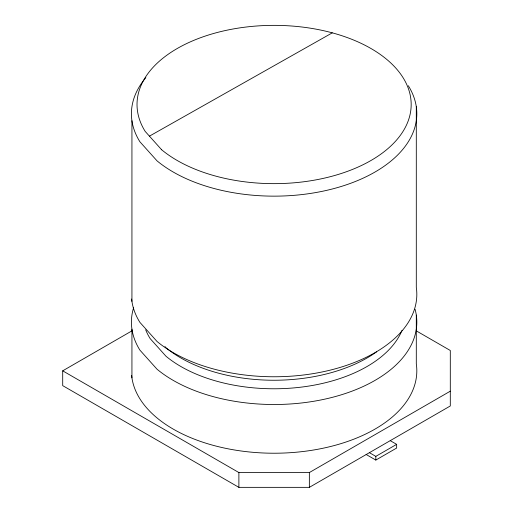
<?xml version="1.0" encoding="UTF-8"?>
<svg xmlns="http://www.w3.org/2000/svg" width="513" height="513" viewBox="0 0 513 513"><rect width="100%" height="100%" fill="white"/><g stroke="black" fill="none" stroke-linecap="round" stroke-linejoin="round"><path stroke-width="0.77" d="M416.312 330.872L450.299 350.494L450.299 405.975L309.352 487.35L238.885 487.35L62.701 385.635L62.701 370.835L132.014 330.814M62.701 370.835L238.885 472.556L309.352 472.556L450.299 391.182M369.418 452.671L375.824 456.371L396.645 444.348L396.645 448.048L375.824 460.071L366.109 454.46M149.43 136.144L332.289 32.845M390.239 440.654L396.645 444.348M164.942 346.544L165.988 347.711A131.623 75.995 0 0 0 376.651 351.79M416.3 106.755L416.3 287.37A142.704 82.388 0 0 1 322.645 371.854A142.704 82.388 0 0 1 157.055 341.498L139.921 322.395A142.704 82.388 0 0 1 131.642 299.015M416.3 315.11L416.3 363.826A142.704 82.388 0 0 1 284.208 453.017A142.704 82.388 0 0 1 131.642 375.471M375.824 456.371L375.824 460.071M309.352 472.556L309.352 487.35M238.885 472.556L238.885 487.35M131.937 120.773L131.937 301.387M131.937 329.134L131.937 377.844M401.98 330.443A131.623 75.995 0 0 1 298.451 387.45A131.623 75.995 0 0 1 165.988 356.24L150.181 338.625A131.623 75.995 0 0 1 145.692 329.827M408.316 85.748A142.704 82.388 0 0 1 339.747 186.918A142.704 82.388 0 0 1 157.055 160.877L139.921 141.78A142.704 82.388 0 0 1 145.852 77.655M415.062 309.23A142.704 82.388 0 0 1 327.441 398.543A142.704 82.388 0 0 1 157.055 369.238L139.921 350.142A142.704 82.388 0 0 1 133.637 307.646M161.646 149.764L145.192 131.418A137.08 79.143 0 0 1 286.331 25.676A137.08 79.143 0 0 1 392.669 144.217A137.08 79.143 0 0 1 161.646 149.764"/></g></svg>
